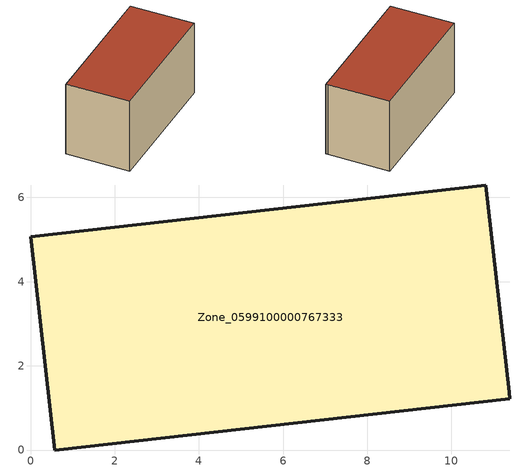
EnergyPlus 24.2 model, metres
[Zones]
Zone_0599100000767333
 floor ground (C_G): 0,5.07 10.81,6.3 11.37,1.37 11.39,1.22 0.58,0 z0
 wall outside (C_F): 10.81,6.3 0,5.07 0.58,0 11.39,1.22 11.37,1.37 10.81,6.3 z0:6.12
 roof outside (C_R): 11.39,1.22 11.37,1.37 10.81,6.3 0,5.07 0.58,0 z6.12
[BUILDING]
Pand.0599100000767333: North Axis=0; Terrain=City; Loads Convergence Tolerance Value=0.04; Temperature Convergence Tolerance Value=0.4; Solar Distribution=FullExterior; Maximum Number of Warmup Days=25; Minimum Number of Warmup Days=1
[Site:Location]
Rotterdam.The.Hague.AP_ZH_NLD Design_Conditions: Latitude=51.96; Longitude=4.45; Time Zone=1; Elevation=-4.5
[SITE:GROUNDTEMPERATURE:BUILDINGSURFACE]
18, 18, 18, 18, 18, 18, 18, 18, 18, 18, 18, 18
[MATERIAL] Thermal Absorptance=0.9; Solar Absorptance=0.7; Visible Absorptance=0.7
Name | Roughness | Thickness | Conductivity | Density | Specific Heat
G.TI.2006-2014 | MediumSmooth | 0.15 | 0.06 | 540 | 1210
F.TI.2006-2014 | Rough | 0.3 | 0.12 | 1920 | 840
R.TI.2006-2014 | MediumRough | 0.2 | 0.08 | 1500 | 1000
[CONSTRUCTION]
C_G: G.TI.2006-2014
C_F: F.TI.2006-2014
C_R: R.TI.2006-2014
[ZONE]
Zone_0599100000767333: Type=1; Multiplier=1; Ceiling Height=Autocalculate; Volume=Autocalculate; Floor Area=autocalculate; Part of Total Floor Area=Yes
[ZONEINFILTRATION:DESIGNFLOWRATE]
Infil_Zone_0599100000767333: Zone or ZoneList or Space or SpaceList=Zone_0599100000767333; Schedule=AlwaysOn; Design Flow Rate Calculation Method=Flow/Area; Flow Rate per Floor Area=0.0015; Constant Term Coefficient=1; Temperature Term Coefficient=0; Velocity Term Coefficient=0; Velocity Squared Term Coefficient=0
[HVACTEMPLATE:ZONE:IDEALLOADSAIRSYSTEM]
Zone_0599100000767333: Maximum Heating Supply Air Temperature=50; Minimum Cooling Supply Air Temperature=13; Maximum Heating Supply Air Humidity Ratio=0.0156; Minimum Cooling Supply Air Humidity Ratio=0.0077; Heating Limit=NoLimit; Cooling Limit=NoLimit; Dehumidification Control Type=ConstantSensibleHeatRatio; Cooling Sensible Heat Ratio=0.7; Dehumidification Setpoint=60; Humidification Control Type=None; Humidification Setpoint=30; Outdoor Air Method=None; Outdoor Air Flow Rate per Person=0.00944; Outdoor Air Flow Rate per Zone Floor Area=0; Outdoor Air Flow Rate per Zone=0; Demand Controlled Ventilation Type=None; Outdoor Air Economizer Type=NoEconomizer; Heat Recovery Type=None; Sensible Heat Recovery Effectiveness=0.7; Latent Heat Recovery Effectiveness=0.65
[ZONECONTROL:THERMOSTAT]
ThermostatControl_Zone_0599100000767333: Zone or ZoneList=Zone_0599100000767333; Control Type Schedule=DualSetpointControlType; Control 1=Thermostat_Zone_0599100000767333; Temperature Difference Between Cutout And Setpoint=0
[THERMOSTATSETPOINT:DUALSETPOINT]
Thermostat_Zone_0599100000767333: Heating Setpoint Temperature Schedule=HeatingSetpoint_Zone_0599100000767333; Cooling Setpoint Temperature Schedule=CoolingSetpoint_Zone_0599100000767333
[SCHEDULE:COMPACT]
HeatingSetpoint_Zone_0599100000767333: Through: 12/31, For: AllDays, Until: 24:00, 21
CoolingSetpoint_Zone_0599100000767333: Through: 12/31, For: AllDays, Until: 24:00, 24
DualSetpointControlType: Through: 12/31, For: AllDays, Until: 24:00, 4
AlwaysOn: Through: 12/31, For: AllDays, Until: 24:00, 1
